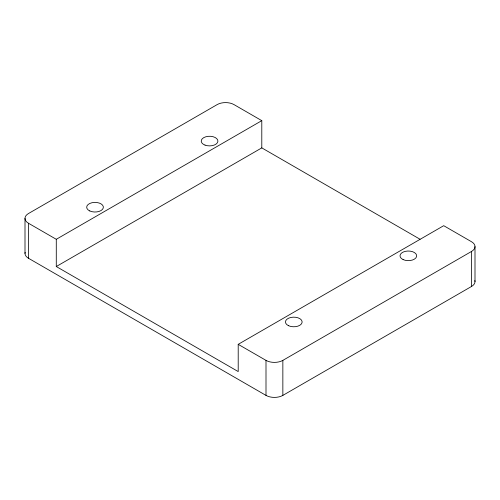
<?xml version="1.0" encoding="UTF-8"?>
<svg xmlns="http://www.w3.org/2000/svg" width="500" height="500" viewBox="0 0 500 500"><rect width="100%" height="100%" fill="white"/><g stroke="black" fill="none" stroke-linecap="round" stroke-linejoin="round"><path stroke-width="0.75" d="M56.281 239.3L261.794 120.65L261.794 147.881L56.281 266.531L56.281 239.3L28.487 223.256A11.912 6.875 0 0 1 28.487 213.531L217.15 104.606A11.912 6.875 0 0 1 234 104.606L261.794 120.65M56.281 266.531L238.206 371.569L238.206 344.338L443.719 225.688L471.512 241.731A11.912 6.875 0 0 1 471.512 251.456L471.512 286.469L282.85 395.394A11.912 6.875 0 0 1 266 395.394L28.487 258.269A11.912 6.875 0 0 1 25.144 252.331M238.206 344.338L266 360.381A11.912 6.875 0 0 0 282.85 360.381L471.512 251.456M261.794 147.881L420.044 239.25M475 246.594L475 281.606M282.85 360.381L282.85 395.394M266 360.381L266 395.394M28.487 223.256L28.487 258.269M25 218.394L25 253.406M474.856 280.531A11.912 6.875 0 0 1 471.512 286.469M403.094 259.575A8.338 4.812 0 0 0 416.575 256.588A8.338 4.812 0 0 0 405.356 251.344A8.338 4.812 0 0 0 403.094 259.575M89.781 210.95A8.338 4.812 0 0 0 103.263 207.963A8.338 4.812 0 0 0 92.037 202.712A8.338 4.812 0 0 0 89.781 210.95M288.55 325.706A8.338 4.812 0 0 0 302.031 322.719A8.338 4.812 0 0 0 290.806 317.475A8.338 4.812 0 0 0 288.55 325.706M205.031 145.113A8.338 4.812 0 0 0 217.9 141.325A8.338 4.812 0 0 0 205.787 136.788A8.338 4.812 0 0 0 205.031 145.113"/></g></svg>
